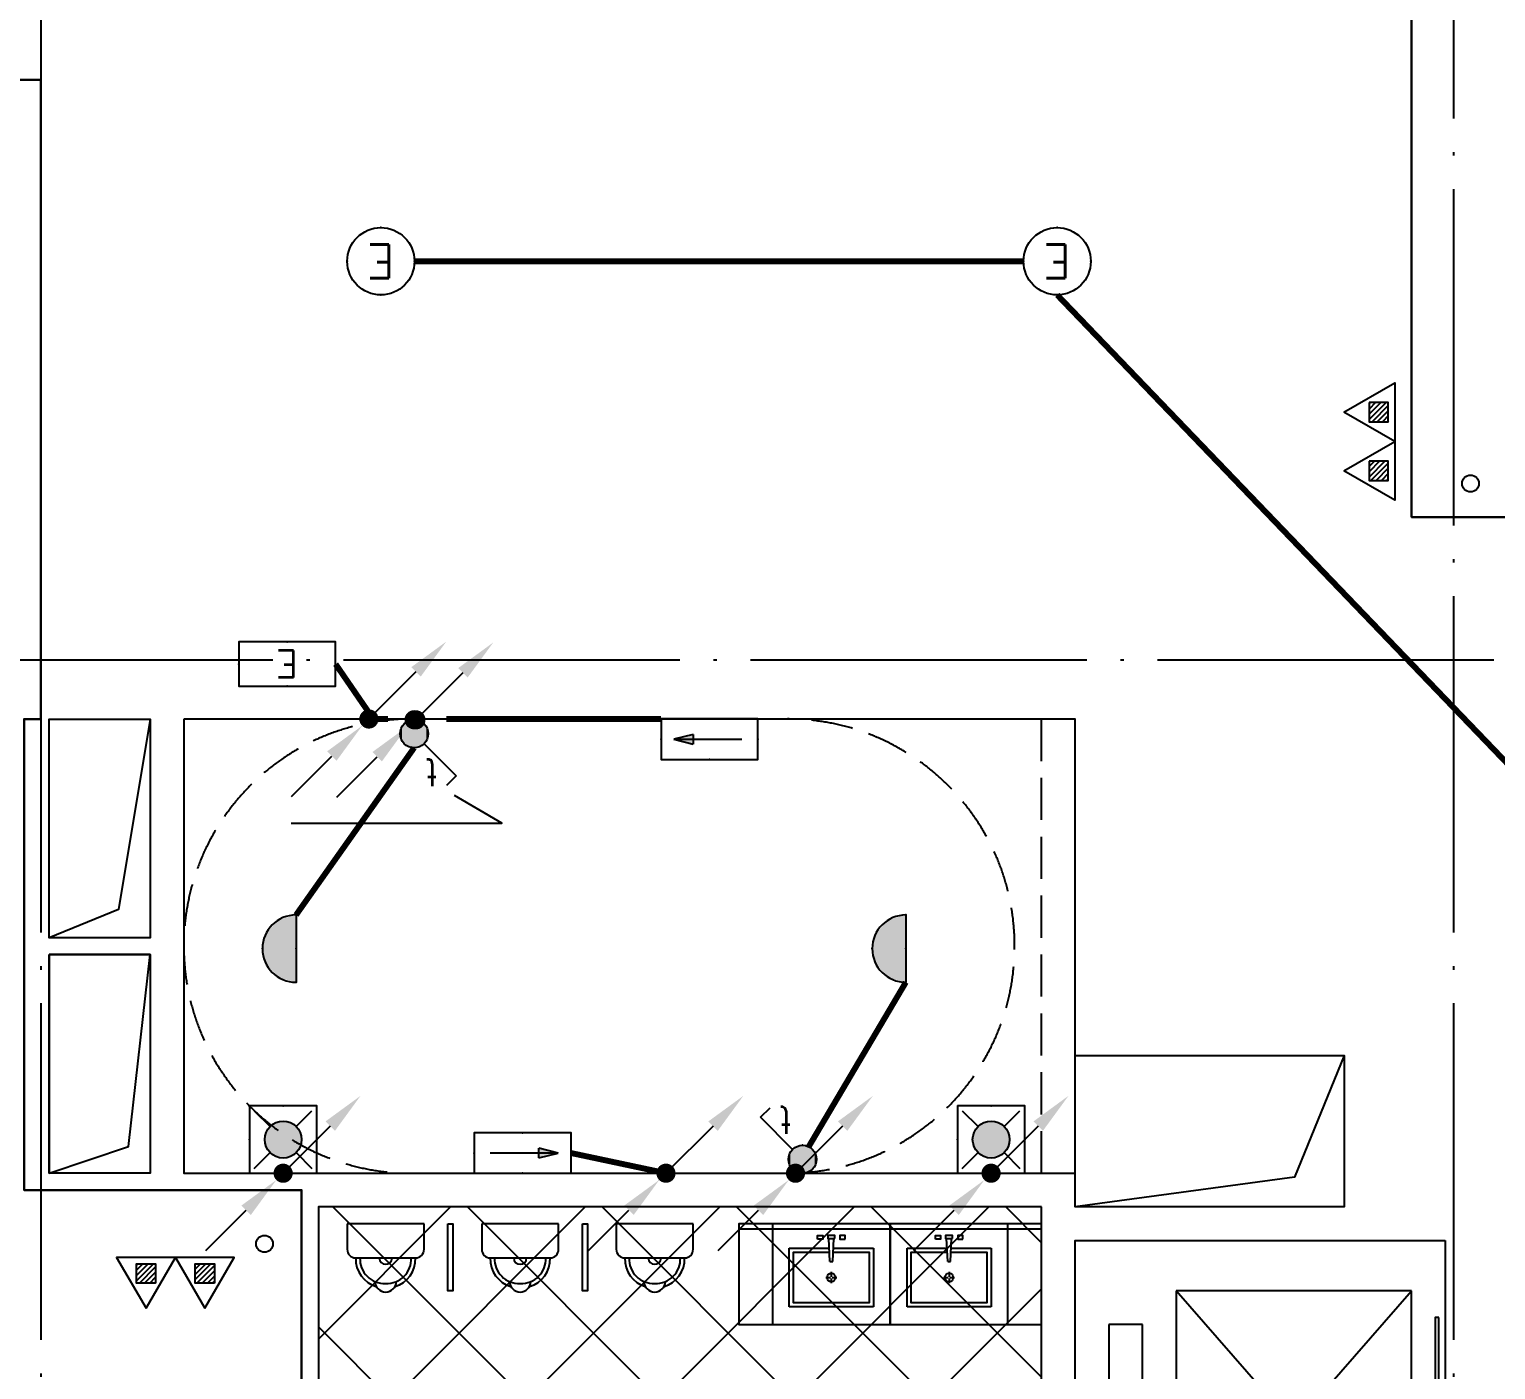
# Model space of a CAD drawing. Extents: x -292644 to 261407, y -12902 to 435090.
# Drawn here: x 120089 to 128807, y 139782 to 147750 of the extents above; entities that cross this region are included whole.
import ezdxf
from ezdxf.enums import TextEntityAlignment as Align
from ezdxf.xclip import XClip

# ---------------------------------------------------------------- set-up
doc = ezdxf.new("R2010")
doc.units = 0
doc.header["$LTSCALE"] = 1000
doc.header["$MEASUREMENT"] = 0
for name, pattern in [('104-10 轴网$0$DOTE', [2.4200000000000004, 2, -0.2, 0.02, -0.2]), ('DASH', [0.35, 0.25, -0.1]), ('X-104 8#10#平面_t3$0$109-34 轴网$0$L1$0$$AUDIT_BAD_LTYPE1', [0]), ('X-104 8#10#平面_t3$0$DASH', [0.35, 0.25, -0.1]), ('三跑梯-奇数F$0$DASH', [0.35, 0.25, -0.1])]:
    doc.linetypes.add(name, pattern=pattern)
doc.layers.get('0').update_dxf_attribs({"linetype": 'CONTINUOUS'})
for name, color, linetype in [('104-10 轴网$0$A_AXIS-轴线', 36, '104-10 轴网$0$DOTE'), ('EQUIP-照明', 3, 'CONTINUOUS'), ('LWIRE', 4, 'CONTINUOUS'), ('WIRE-应急', 2, 'DASH'), ('WIRE-照明', 1, 'CONTINUOUS'), ('X-104 8#10#平面_t3$0$A-E_楼梯', 171, 'CONTINUOUS'), ('X-104 8#10#平面_t3$0$A-E_电梯', 171, 'CONTINUOUS'), ('X-104 8#10#平面_t3$0$A-I_卫-洁具', 241, 'CONTINUOUS'), ('X-104 8#10#平面_t3$0$A-O_分水线', 127, 'CONTINUOUS'), ('X-104 8#10#平面_t3$0$A-TECH_结构', 21, 'CONTINUOUS'), ('X-104 8#10#平面_t3$0$水-消火栓', 41, 'CONTINUOUS')]:
    doc.layers.add(name, color=color, linetype=linetype)
doc.layers.add('X-104 8#10#平面_t3$0$000套内', color=226, linetype='CONTINUOUS', lineweight=30, plot=False)
doc.layers.add('X-104 8#10#平面_t3$0$04-不打印_辅助线', color=165, linetype='CONTINUOUS', plot=False)
doc.layers.add('三跑梯-奇数F$0$04-不打印_辅助线', color=165, linetype='CONTINUOUS', plot=False)
doc.layers.get('X-104 8#10#平面_t3$0$A-O_分水线').off()
doc.styles.add('_TEL_DIM', font='SIMPLEX', dxfattribs={"width": 0.7, "height": 3.5, "bigfont": 'HZTXT'})
doc.styles.get("Standard").update_dxf_attribs({"font": 'gbenor.shx', "bigfont": 'gbcbig.shx'})

# ---------------------------------------------------------------- blocks, each defined once
blk = doc.blocks.new('104-10 轴网')
at = {"layer": '104-10 轴网$0$A_AXIS-轴线', "linetype": '104-10 轴网$0$DOTE'}
for p, q in [((128829.5977508623, 40099.99999999988), (128829.5977508621, -6500.000000000186)), ((137229.5977508624, 40099.99999999987), (137229.5977508621, -6500.000000000186)), ((168929.5977508623, 25199.99999999987), (113929.5977508621, 25199.99999999982))]:
    blk.add_line(p, q, dxfattribs=at)
blk = doc.blocks.new('X-104 8#10#平面_t3$0$fdhggh')
at = {"layer": 'X-104 8#10#平面_t3$0$04-不打印_辅助线', "linetype": 'X-104 8#10#平面_t3$0$109-34 轴网$0$L1$0$$AUDIT_BAD_LTYPE1'}
h = blk.add_hatch(dxfattribs=at)
h.set_pattern_fill('多孔材料', color=256, scale=200)
h.set_pattern_definition([(45, (-111356.9507218327, 118800.0000000005), (-400.0004066222933, 400.0004066222933), []), (135, (-111356.9507218327, 118800.0000000005), (-400.0004066222933, -400.0004066222933), [])])
h.paths.add_polyline_path([(14350.00002345038, 140749.9983616374), (10050.00002342847, 140749.9983616374), (10050.0000234285, 134099.9983616375), (10850.00002341266, 134099.9983616375), (10850.00002341272, 133499.9983616325), (12650.00002341619, 133499.9983616323), (12650.00002341621, 135949.9983834741), (14350.0000234468, 135949.9983834712)])
blk.add_lwpolyline([(14350.00002345038, 140749.9983616374), (10050.00002342847, 140749.9983616374), (10050.0000234285, 134099.9983616375), (10850.00002341266, 134099.9983616375), (10850.00002341272, 133499.9983616325), (12650.00002341619, 133499.9983616323), (12650.00002341621, 135949.9983834741), (14350.0000234468, 135949.9983834712), (14350.00002345035, 140749.9983616375)], close=True, dxfattribs=at)
blk = doc.blocks.new('A-电梯2222')
for p, q in [((-599.9999999888532, 1800.000000028485), (-599.9999999888532, 2000.000000028485)), ((-599.9999999888532, 2000.000000028485), (599.999999990192, 2000.000000027969)), ((599.999999990192, 2000.000000027969), (599.999999990192, 1800.000000028027)), ((599.999999990192, 1800.000000028027), (-599.9999999888532, 1800.000000028485)), ((-800.0000000021246, 200.0000000191649), (-800.0000000016589, 1600.000000013759)), ((-800.0000000016589, 1600.000000013759), (800.0000000027649, 1600.000000013068)), ((800.0000000027649, 1600.000000013068), (-800.0000000021246, 200.0000000191649)), ((800.0000000021828, 200.0000000184664), (-800.0000000016589, 1600.000000013759)), ((800.0000000027649, 1600.000000013068), (800.0000000021828, 200.0000000184664)), ((800.0000000021828, 200.0000000184664), (-800.0000000021246, 200.0000000191649))]:
    blk.add_line(p, q)
for points in [[(-1100, 0), (1100, 0), (1100, 2200.000000000007), (-1100, 2200.000000000007)], [(-643.3333333326736, 38.08112883746799), (-643.3333333326736, 58.97966308711329), (-43.33333333267365, 58.97966308711329), (-43.33333333267365, 38.08112883746799)], [(43.33333333273185, 38.0811288371915), (43.33333333273185, 58.97966308683681), (643.3333333327319, 58.97966308683681), (643.3333333327319, 38.0811288371915)]]:
    blk.add_lwpolyline(points, close=True)
blk = doc.blocks.new('X-104 8#10#平面_t3$0$jhat')
for p, q in [((-395, -250.0000000000582), (-395, 249.9999999999418)), ((-395, 249.9999999999418), (-44.99999999994179, 249.9999999999418)), ((-44.99999999994179, 249.9999999999418), (-44.99999999994179, 11.73657725605881)), ((-219.9999999999418, 32.25599999987753), (-219.9999999999418, 5.03999999986263)), ((-124.8214514199644, 8.000000000058208), (11.68149024352897, 14.3899337601033)), ((-124.8214514199644, 7.999999999941792), (-124.8214514199644, -8.000000000058208)), ((11.68149024352897, 14.3899337601033), (11.68149024352897, -14.3899337601033)), ((-225.0399999999208, -1.164153218269348e-10), (-253.7679999999236, -1.164153218269348e-10)), ((-219.9999999999418, -5.040000000095461), (-219.9999999999418, -32.76000000012573)), ((-186.7359999999171, -1.164153218269348e-10), (-214.9599999999045, -1.164153218269348e-10)), ((-124.8214514199644, -8.000000000058208), (11.68149024352897, -14.3899337601033)), ((-44.99999999994179, -12.38077738613356), (-44.99999999994179, -250.0000000000582)), ((-44.99999999994179, -250.0000000000582), (-395, -250.0000000000582))]:
    blk.add_line(p, q)
at = {"color": 8}
blk.add_lwpolyline([(-69.99999999994179, -11.06304409715813), (-69.99999999994179, -225.0000000000582), (-370, -225.0000000000582), (-370, 224.9999999999418), (-69.99999999994179, 224.9999999999418), (-69.99999999994179, 10.56628493819153)], dxfattribs=at)
at = {"ltscale": 1000, "const_width": 0.8399999999999999}
blk.add_lwpolyline([(-219.5799999999581, 0.1399999998975545, 0.9999999999999999), (-220.4199999999255, 0.1399999998975545, 0.9999999999999999)], format="xyb", close=True, dxfattribs=at)
for points in [[(7.191454842337407, 81.35012003820157), (30, 81.35012003820157), (30, 51.35012003820157), (7.191454842337407, 51.35012003820157)], [(11.68149024352897, -21.35012003820157), (30, -21.35012003820157), (30, 21.35012003820157), (11.68149024352897, 21.35012003820157)], [(7.191454842337407, -81.35012003820157), (30, -81.35012003820157), (30, -51.35012003820157), (7.191454842337407, -51.35012003820157)]]:
    blk.add_lwpolyline(points, close=True)
blk.add_circle((-219.9999999999418, -1.164153218269348e-10), 25.2)
at = {"layer": 'X-104 8#10#平面_t3$0$04-不打印_辅助线'}
blk.add_lwpolyline([(100.0000000001164, -350), (100.0000000000582, 350), (-499.9999999999418, 350), (-499.9999999998836, -350)], close=True, dxfattribs=at)
blk = doc.blocks.new('X-104 8#10#平面_t3$0$A-toilet-F2$0$A-toilet-F3$0$xb')
for p, q in [((177.7999999998137, 203.2000000000698), (-177.7999999993481, 203.1999999994878)), ((-228.5999999991618, 152.3999999994412), (-228.6000000010245, 9.313225746154785e-10)), ((228.6000000010245, -9.313225746154785e-10), (228.6000000005588, 152.3999999997905)), ((-228.6000000010245, 9.313225746154785e-10), (228.6000000010245, -9.313225746154785e-10))]:
    blk.add_line(p, q)
for centre, radius, start, end in [((-6.349999998696148, 209.549999998766), 171.56755229355, 106.6068803142738, 182.1210963969083), ((-6.349999998696148, 209.549999998766), 146.16755229355, 87.87890362284142, 182.1210963969083), ((9.313225746154785e-10, 342.8999999993248), 63.50000000000001, 1.07073087239469, 178.9292691276053), ((6.350000001490116, 209.549999998766), 146.16755229355, 357.8789036030917, 92.12109637715858), ((6.350000001490116, 209.549999998766), 171.56755229355, 357.8789036030917, 73.39311968572625), ((-177.7999999993481, 152.3999999992084), 50.8, 90, 180), ((1.396983861923218e-09, 203.1999999987893), 38.1, 0, 180), ((177.8000000002794, 152.3999999997905), 50.8, 0, 90)]:
    blk.add_arc(centre, radius, start, end)
blk = doc.blocks.new('X-104 8#10#平面_t3$0$8#核心筒')
at = {"layer": 'X-104 8#10#平面_t3$0$A-I_卫-洁具', "ltscale": 0.1}
for points in [[(10819.99873398323, 21849.99836163709), (10849.99873398323, 21849.99836163709), (10849.99873398323, 21449.99836163709), (10819.99873398323, 21449.99836163709)], [(11619.99873398323, 21849.99836163709), (11649.99873398323, 21849.99836163709), (11649.99873398323, 21449.99836163709), (11619.99873398323, 21449.99836163709)], [(14350.0000234468, 21849.99836163723), (12550.0000234468, 21849.99836163723), (12550.0000234468, 21249.99836163723), (14350.0000234468, 21249.99836163723)]]:
    blk.add_lwpolyline(points, close=True, dxfattribs=at)
blk.add_lwpolyline([(12550.0000234468, 21849.99836163723), (12550.0000234468, 21819.99836163723), (14350.00002344692, 21819.99836163712), (14350.00002345035, 21849.99836163729)], dxfattribs=at)
at = {"layer": 'X-104 8#10#平面_t3$0$A-TECH_结构', "linetype": 'X-104 8#10#平面_t3$0$DASH'}
blk.add_lwpolyline([(14550.00002344679, 19549.99838346642), (16750.00002344628, 19549.99838346642), (16750.00002344628, 19349.99836162853), (14550.00002344679, 19349.99836162853)], close=True, dxfattribs=at)
at = {"layer": 'X-104 8#10#平面_t3$0$A-E_电梯', "xscale": -1, "rotation": 90}
for p in [(16750.0000234468, 20649.99838346642), (16750.0000234468, 18249.99838346642)]:
    blk.add_blockref('A-电梯2222', p, dxfattribs=at)
at = {"layer": 'X-104 8#10#平面_t3$0$A-I_卫-洁具', "ltscale": 0.1}
for name, p, rotation in [('X-104 8#10#平面_t3$0$A-toilet-F2$0$A-toilet-F3$0$xb', (10450.00002342847, 21849.99836163712), 180), ('X-104 8#10#平面_t3$0$A-toilet-F2$0$A-toilet-F3$0$xb', (11250.00002342847, 21849.99836163712), 180), ('X-104 8#10#平面_t3$0$A-toilet-F2$0$A-toilet-F3$0$xb', (12050.00002342847, 21849.99836163712), 180), ('X-104 8#10#平面_t3$0$jhat', (13100.0000234468, 21749.99836163723), 90), ('X-104 8#10#平面_t3$0$jhat', (13800.0000234468, 21749.99836163723), 90)]:
    blk.add_blockref(name, p, dxfattribs=dict(at, rotation=rotation))
blk = doc.blocks.new('X-104 8#10#平面_t3$0$fdsgdfh')
at = {"layer": 'X-104 8#10#平面_t3$0$A-TECH_结构'}
blk.add_lwpolyline([(8450.000072856463, 23550.000963775), (8450.000026823487, 24849.99997205439), (9050.000045371824, 24850.000040969), (8862.080341181427, 23718.58417392988)], close=True, dxfattribs=at)
at = {"layer": 'X-104 8#10#平面_t3$0$A-TECH_结构', "linetype": 'X-104 8#10#平面_t3$0$109-34 轴网$0$L1$0$$AUDIT_BAD_LTYPE1'}
for points in [[(8450.000026823487, 24849.99997205439), (9050.000041363295, 24849.99997205439), (9050.000041363295, 23550.00099037652), (8450.000026823487, 23550.00099037652)], [(8450.006772121327, 23450.00106368423), (9050.000045112247, 23450.00106368423), (9050.000045112247, 22149.99999212078), (8450.006772121327, 22149.99999212078)], [(14550.00002344657, 22849.99999211542), (16150.00002344656, 22849.99999211542), (16150.00002344656, 21949.99999211269), (14550.00002344657, 21949.99999211269)]]:
    blk.add_lwpolyline(points, close=True, dxfattribs=at)
for points in [[(8450.006772121327, 23450.00106368423), (8450.006772121327, 22149.99999212002), (8921.005071387859, 22309.13151894271), (9050.00674062816, 23450.00099037576), (8450.006772121327, 23450.00099037576)], [(16150.00002344656, 22849.99999211542), (15853.91086440366, 22126.21603221793), (14550.00002344651, 21949.99999211269)]]:
    blk.add_lwpolyline(points, dxfattribs=at)
blk = doc.blocks.new('三跑梯-奇数F')
at = {"color": 8, "linetype": '三跑梯-奇数F$0$DASH'}
for centre, start, end in [((1350.000000000002, 3950.000000000022), 0, 180), ((1350.14815628293, 1710.000000000051), 180, 0)]:
    blk.add_arc(centre, 1350.000000000002, start, end, dxfattribs=at)
at = {"layer": '三跑梯-奇数F$0$04-不打印_辅助线', "linetype": '三跑梯-奇数F$0$DASH'}
blk.add_line((3.637978807091713e-12, 199.9999999999982), (2700.000000000004, 199.9999999999982), dxfattribs=at)
at = {"layer": '三跑梯-奇数F$0$04-不打印_辅助线'}
blk.add_lwpolyline([(2700.000000000002, 5299.999999999999), (1.818989403545856e-12, 5299.999999999999), (1.818989403545856e-12, -9.094947017729282e-13), (2700.000000000002, -1.818989403545856e-12)], close=True, dxfattribs=at)
blk.add_lwpolyline([(2080.148156277954, 4661.834401277643), (2080.148156277895, 3410.000000000371), (2245.772232771751, 3690.000000000371)], dxfattribs=at)
blk = doc.blocks.new('X-104 8#10#平面_t3$0$$TWTSYS$00000546')
h = blk.add_hatch()
h.set_pattern_fill('ANSI31', color=256, scale=200, style=0)
h.set_pattern_definition([(45, (-38543.80223862439, -6670.830405693208), (-17.67766952966369, 17.67766952966369), [])])
h.paths.add_polyline_path([(-64.92232553117356, 173.7449990885525), (64.922325531159, 173.7449990885525), (64.922325531159, 43.90034802621994), (-64.92232553117356, 43.90034802621994)])
for points in [[(0, 343.6163707387423), (-198.3870041439732, 0), (198.3870041439732, 0)], [(-64.92232553117356, 173.7449990885525), (64.922325531159, 173.7449990885525), (64.922325531159, 43.90034802621994), (-64.92232553117356, 43.90034802621994)]]:
    blk.add_lwpolyline(points, close=True)
blk = doc.blocks.new('X-104 8#10#平面_t3$0$A$C46662BA1')
at = {"layer": 'X-104 8#10#平面_t3$0$水-消火栓'}
for centre in [(128656.9507218324, 145049.9983616365), (121486.9507452612, 140530.0225780858)]:
    blk.add_circle(centre, 50, dxfattribs=at)
at = {"layer": 'X-104 8#10#平面_t3$0$水-消火栓', "yscale": 0.88, "zscale": 0.88}
for p, xscale, rotation in [((128206.9507218832, 145474.5789252834), -0.88, 90), ((128206.9507218832, 145125.4177979899), -0.88, 90), ((120782.3701706287, 140449.9999781703), 0.88, 179.9999999999992), ((121131.5312979222, 140449.9999781703), 0.88, 179.9999999999992)]:
    blk.add_blockref('X-104 8#10#平面_t3$0$$TWTSYS$00000546', p, dxfattribs=dict(at, xscale=xscale, rotation=rotation))
blk = doc.blocks.new('X-104 8#10#平面_t3')
at = {"layer": 'X-104 8#10#平面_t3$0$000套内'}
blk.add_lwpolyline([(136856.9507218292, 143749.9999921204), (132206.9507218338, 143749.9999921204), (132206.9507218338, 144849.9983616372), (128306.9507218208, 144849.9983616372), (128306.9507218208, 148800.0000118551), (125106.9507218284, 148800.0000139563), (125106.9507218284, 155850.0000139563), (136306.9507218284, 155850.0000139563), (136306.9507218284, 157250.0000139563), (154406.9507218308, 157250.0000139562), (154406.9507216781, 147450.0000139416), (157206.9507216741, 147450.0000139416), (157206.9507218299, 132150.0000139439), (144706.9507218283, 132150.0000139439), (144706.9507218283, 134950.0000139563), (138956.950721863, 134950.0000139565), (138956.950721863, 140850.0000060657), (136856.9507218292, 140850.0000060657), (136856.9507218292, 143749.9999921204)], dxfattribs=at)
blk.add_lwpolyline([(120156.950721829, 147450.0000139563), (120156.950721829, 143650.0000139498), (120056.9507218258, 143649.9999921205), (120056.9507218258, 140849.9999921204), (121706.9507452608, 140849.9999921204), (121706.9507452608, 131499.9999925058), (128806.9507452464, 131499.9999925058), (128806.9507452464, 130800.0000139284), (132006.9507218283, 130800.0000139284), (132006.9507218283, 118150.0000139564), (120806.9507218261, 118150.0000139564), (120806.9507218261, 115350.0000138714), (106906.9507218289, 115350.0000138714), (106906.9507218289, 130900.0000139564), (106906.9507218282, 136250.0000139564), (108306.950721857, 136250.0000139565), (108306.950721857, 147450.0000139563)], close=True, dxfattribs=at)
at = {"linetype": 'X-104 8#10#平面_t3$0$109-34 轴网$0$L1$0$$AUDIT_BAD_LTYPE1'}
for name, p in [('X-104 8#10#平面_t3$0$fdhggh', (111756.9507218327, -2.91038304567337e-10)), ('X-104 8#10#平面_t3$0$fdsgdfh', (111756.9507218322, 118799.9999999996)), ('X-104 8#10#平面_t3$0$8#核心筒', (111756.9507218321, 118800.0000000001))]:
    blk.add_blockref(name, p, dxfattribs=at)
ref = blk.add_blockref('104-10 轴网', (-8672.647029029395, 118800.0000000001), dxfattribs=at)
XClip(ref).set_block_clipping_path([(104379.59775086239, -11899.999999999955), (178479.5977508624, 45500.000000000044)])
at = {"layer": 'X-104 8#10#平面_t3$0$A-E_楼梯', "rotation": 90}
blk.add_blockref('三跑梯-奇数F', (126306.9507669446, 140949.9999921781), dxfattribs=at)
at = {"layer": 'X-104 8#10#平面_t3$0$A-O_分水线', "linetype": 'X-104 8#10#平面_t3$0$109-34 轴网$0$L1$0$$AUDIT_BAD_LTYPE1'}
blk.add_blockref('X-104 8#10#平面_t3$0$A$C46662BA1', (0, -2.91038304567337e-11), dxfattribs=at)
blk = doc.blocks.new('$equip$00001147')
blk.add_circle((0, 0), 0.5)
at = {"flags": 9}
blk.add_attdef('A', (0, 0), '', height=2e-05, dxfattribs=at)
blk = doc.blocks.new('$equip_U$00000361(HT0843)')
for p in [(0, 0.500000000001819), (-0.5, 1.818989403545856e-12), (0.5, 1.818989403545856e-12), (0, -0.499999999998181)]:
    blk.add_point(p)
blk.add_blockref('$equip$00001147', (0, 1.818989403545856e-12))
at = {"color": 7, "style": '_TEL_DIM'}
blk.add_attdef('$TEXT$', text='', height=0.5, dxfattribs=at).set_placement((0, 1.818989403545856e-12), align=Align.MIDDLE_CENTER)
at = {"color": 7, "style": '_TEL_DIM', "flags": 1}
for tag in ['REMARK', 'A']:
    blk.add_attdef(tag, text='', height=2.5e-05, dxfattribs=at).set_placement((0, 1.818989403545856e-12), align=Align.MIDDLE_CENTER)
blk = doc.blocks.new('$equip$00002541')
blk.add_hatch(color=256).paths.add_polyline_path([(-0.2400000000016007, 0.3719999999993888), (-0.5280000000020664, 0.2999999999992724), (-0.2400000000016007, 0.227999999999156)])
for p, q in [((-0.7199999999975262, 0.5999999999949068), (-0.7199999999975262, 0)), ((0.7199999999975262, 0.5999999999949068), (-0.7199999999975262, 0.5999999999949068)), ((0.7199999999975262, 0), (0.7199999999975262, 0.5999999999949068)), ((-0.2400000000016007, 0.3719999999993888), (-0.5280000000020664, 0.2999999999992724)), ((-0.5280000000020664, 0.2999999999992724), (-0.2400000000016007, 0.227999999999156)), ((-0.2400000000016007, 0.3719999999993888), (-0.2400000000016007, 0.227999999999156)), ((-0.7199999999975262, 0), (0.7199999999975262, 0))]:
    blk.add_line(p, q)
at = {"color": 7}
blk.add_line((-0.4800000000032014, 0.2999999999992724), (0.4800000000032014, 0.2999999999992724), dxfattribs=at)
blk.add_lwpolyline([(-0.7199999999975262, 0.5999999999949068), (-0.7199999999975262, 0), (0.7199999999975262, 0), (0.7199999999975262, 0.5999999999949068), (-0.7199999999975262, 0.5999999999949068), (-0.7199999999975262, 0)])
for p in [(0, 0.5999999999949068), (-0.7199999999975262, 0.2999999999956344), (0.7199999999975262, 0.2999999999956344), (0, 0)]:
    blk.add_point(p)
at = {"color": 7, "style": '_TEL_DIM', "flags": 1}
blk.add_attdef('A', text='', height=2e-05, dxfattribs=at).set_placement((0, 0), align=Align.MIDDLE_CENTER)
blk = doc.blocks.new('$equip$00002604')
blk.add_hatch(color=256).paths.add_polyline_path([(0.2745181131831487, 0.5000125000005937, 1), (-0.2744993631858961, 0.5000125000005937, 1)])
for p, q in [((-0.4285620535811177, 0.9285839285730617), (-0.1940976152691292, 0.6941194902610732)), ((0.1941163652627438, 0.6941194902683492), (0.4285808035638183, 0.9285839285730617)), ((-0.4285620535811177, 0.07144107142812572), (-0.1940976152691292, 0.3059055097401142)), ((0.1941163652627438, 0.3059055097328383), (0.4285808035638183, 0.07144107142812572))]:
    blk.add_line(p, q)
at = {"const_width": 0.02}
blk.add_lwpolyline([(-0.4999906250013737, 1.000012500000594), (-0.4999906250013737, 1.250000059371814e-05), (0.5000093749986263, 1.250000059371814e-05), (0.5000093749986263, 1.000012500000594), (-0.4999906250013737, 1.000012500000594), (-0.4999906250013737, 1.250000059371814e-05)], dxfattribs=at)
blk.add_lwpolyline([(-0.4999906250013737, 1.000012500000594), (-0.4999906250013737, 1.250000059371814e-05), (0.5000093749986263, 1.250000059371814e-05), (0.5000093749986263, 1.000012500000594)], close=True)
blk.add_circle((9.374998626299202e-06, 0.5000125000005937), 0.2745087381843628)
for p in [(9.374998626299202e-06, 1.000012500000594), (-0.4999906250013737, 0.5000125000005937), (0.5000093749986263, 0.5000125000005937), (0, 0)]:
    blk.add_point(p)
at = {"color": 7, "style": '_TEL_DIM', "flags": 1}
blk.add_attdef('A', text='', height=2.5e-05, dxfattribs=at).set_placement((0, 0), align=Align.MIDDLE_CENTER)
blk = doc.blocks.new('$equip$00001168')
blk.add_line((-0.5, 0), (0.5, 0))
blk.add_arc((0, 0), 0.5, 180, 0)
for p in [(-0.5, 0), (0, 0), (0.5, 0), (0, -0.5)]:
    blk.add_point(p)
for points in [[(0.4330127018911298, -0.25), (-0.4330127018911298, -0.25), (0.5, 0), (-0.5, 0)], [(0.25, -0.4330127018911298), (-0.25, -0.4330127018911298), (0.4330127018911298, -0.25), (-0.4330127018911298, -0.25)], [(0, -0.5), (0, -0.5), (0.25, -0.4330127018911298), (-0.25, -0.4330127018911298)]]:
    blk.add_solid(points)
at = {"flags": 9}
blk.add_attdef('A', (0, 0), '', height=2e-05, dxfattribs=at)
blk = doc.blocks.new('$equip$00001822')
for p, q in [((0.1473139127483591, 0.3556472460822988), (0.625, 0.8333333333339397)), ((0.625, 0.8333333333339397), (0.7664213562384248, 0.6919119770955149))]:
    blk.add_line(p, q)
blk.add_circle((0, 0.2083333333339397), 0.2083333333334168)
for p in [(0, 0.4166666666660603), (-0.2083333333357587, 0.2083333333339397), (-0.01544940226449398, 0.0005736313996749232), (0.2083333333357587, 0.2083333333339397)]:
    blk.add_point(p)
for points in [[(-0.1804219591213041, 0.312500000001819), (0.1804219591213041, 0.312500000001819), (-0.2083333333284827, 0.2083333333339397), (0.2083333333284827, 0.2083333333339397)], [(-0.1041666666715173, 0.3887552924552438), (0.1041666666715173, 0.3887552924552438), (-0.1804219591213041, 0.312500000001819), (0.1804219591213041, 0.312500000001819)], [(0, 0.4166666666660603), (0, 0.4166666666660603), (-0.1041666666715173, 0.3887552924552438), (0.1041666666715173, 0.3887552924552438)], [(-0.1804219591213041, 0.1041666666660603), (0.1804219591213041, 0.1041666666660603), (-0.2083333333284827, 0.2083333333339397), (0.2083333333284827, 0.2083333333339397)], [(-0.1041666666715173, 0.02791137421263556), (0.1041666666715173, 0.02791137421263556), (-0.1804219591213041, 0.1041666666660603), (0.1804219591213041, 0.1041666666660603)], [(0, 1.818989403545856e-12), (0, 1.818989403545856e-12), (-0.1041666666715173, 0.02791137421263556), (0.1041666666715173, 0.02791137421263556)]]:
    blk.add_solid(points)
at = {"color": 7, "style": '_TEL_DIM'}
blk.add_attdef('$TEXT$', text='', height=0.4, dxfattribs=at).set_placement((0.5805799275694881, 0.4645799965601327), align=Align.MIDDLE_CENTER)
at = {"color": 7, "style": '_TEL_DIM', "flags": 1}
blk.add_attdef('A', text='', height=2e-05, dxfattribs=at).set_placement((0, 0), align=Align.MIDDLE_CENTER)
blk = doc.blocks.new('$TelecSys$00000080')
for p, q in [((-0.7000000000007276, -0.7000000000007276), (0, 0)), ((0.1041666666678793, 0.1041666666660603), (0.1041666666678793, 0.1041666666660603)), ((-0.1041666666678793, -0.1041666666660603), (-0.1041666666678793, -0.1041666666660603))]:
    blk.add_line(p, q)
at = {"const_width": 0.1425}
blk.add_lwpolyline([(0.07125000000087311, 0, 1), (-0.07125000000087311, 0, 1)], format="xyb", close=True, dxfattribs=at)
blk.add_solid([(-0.6300000000010186, -0.7700000000004366), (-0.7700000000004366, -0.6299999999991996), (-1.150000000001455, -1.149999999999636)])
at = {"width": 0.8, "flags": 9}
blk.add_attdef('A', (0, 0), '', height=2e-05, rotation=180, dxfattribs=at)
blk = doc.blocks.new('$TelecSys$00000078')
for p, q in [((1.150000000001455, 1.149999999999636), (0.5499999999992724, 0.5499999999992724)), ((0.1041666666678793, 0.1041666666660603), (0.1041666666678793, 0.1041666666660603)), ((-0.1041666666678793, -0.1041666666660603), (-0.1041666666678793, -0.1041666666660603))]:
    blk.add_line(p, q)
at = {"const_width": 0.1425}
blk.add_lwpolyline([(-0.07125000000087311, 0, 1), (0.07125000000087311, 0, 1)], format="xyb", close=True, dxfattribs=at)
blk.add_solid([(0.6199999999989814, 0.4799999999995634), (0.4799999999995634, 0.6200000000008004), (0.09999999999854481, 0.1000000000003638)])
at = {"width": 0.8, "flags": 9}
blk.add_attdef('A', (0, 0), '', height=2e-05, dxfattribs=at)
blk = doc.blocks.new('$equip$00002534')
for p, q in [((-0.7200000000011642, 0.6599999999998545), (-0.7200000000011642, 0)), ((0.7200000000011642, 0.6599999999998545), (-0.7200000000011642, 0.6599999999998545)), ((0.7200000000011642, 0), (0.7200000000011642, 0.6599999999998545)), ((-0.7200000000011642, 0), (0.7200000000011642, 0))]:
    blk.add_line(p, q)
blk.add_lwpolyline([(-0.7200000000011642, 0.6599999999998545), (-0.7200000000011642, 0), (0.7200000000011642, 0), (0.7200000000011642, 0.6599999999998545), (-0.7200000000011642, 0.6599999999998545), (-0.7200000000011642, 0)])
for p in [(0, 0.6599999999998545), (-0.7200000000011642, 0.3299999999981083), (0.7200000000011642, 0.3299999999981083), (0, 0)]:
    blk.add_point(p)
at = {"color": 7, "style": '_TEL_DIM'}
blk.add_attdef('$TEXT$', text='', height=0.4, dxfattribs=at).set_placement((0, 0.3299999999981083), align=Align.MIDDLE_CENTER)
at = {"color": 7, "style": '_TEL_DIM', "flags": 1}
blk.add_attdef('A', text='', height=2e-05, dxfattribs=at).set_placement((0, 0), align=Align.MIDDLE_CENTER)

msp = doc.modelspace()

# ---------------------------------------------------------------- linework, layer by layer
at = {"layer": 'WIRE-应急', "linetype": 'DASH', "const_width": 35}
for points in [[(125999.7934416651, 146371.1214808846), (122378.6844295259, 146371.1214808846)], [(129647.6717502098, 142582.3156741882), (126199.7934416651, 146171.1214808846)], [(122114.7836933249, 143677.7294287153), (121909.7127010895, 143976.4575111276)], [(122107.5850564624, 143650.1535402012), (122221.0132840158, 143650.1535402012)], [(122567.9912122826, 143650.1535402013), (123844.3822532129, 143649.9993345058)]]:
    msp.add_lwpolyline(points, dxfattribs=at)
at = {"layer": 'WIRE-照明', "linetype": 'Continuous', "const_width": 35}
for points in [[(122376.4884787274, 143479.0098137031), (121674.3013393978, 142485.0336417088)], [(124722.4558716008, 141107.6890321203), (125299.9585370434, 142085.0336417088)], [(123309.3360234703, 141069.9983784032), (123874.1370503519, 140950.2963047388)]]:
    msp.add_lwpolyline(points, dxfattribs=at)

# ---------------------------------------------------------------- block references
msp.add_blockref('X-104 8#10#平面_t3', (0, 0))
at = {"layer": 'EQUIP-照明', "xscale": 400, "yscale": 400, "zscale": 400, "rotation": 180}
for p in [(122178.6844295259, 146371.1214808853), (126199.7934416651, 146371.1214808853)]:
    msp.add_blockref('$equip_U$00000361(HT0843)', p, dxfattribs=at).add_auto_attribs({'$TEXT$': 'E'})
at = {"layer": 'EQUIP-照明'}
ref = msp.add_blockref('$equip$00002534', (121621.712701089, 143844.4575111283), dxfattribs=dict(at, xscale=400, yscale=400, zscale=400))
ref.add_attrib('$TEXT$', 'E', dxfattribs={"layer": '0', "color": 7, "height": 160, "rotation": 180, "style": '_TEL_DIM'}).set_placement((121621.712701089, 143976.4575111276), align=Align.MIDDLE_CENTER)
ref = msp.add_blockref('$equip$00001822', (122293.1551453938, 143562.3431470374), dxfattribs=dict(at, xscale=400, yscale=400, zscale=400, rotation=270))
ref.add_attrib('$TEXT$', 't', dxfattribs={"layer": '0', "color": 7, "height": 160, "rotation": 180, "style": '_TEL_DIM'}).set_placement((122478.9871440179, 143330.1111760096), align=Align.MIDDLE_CENTER)
at = {"layer": 'EQUIP-照明', "xscale": 400, "yscale": 400, "zscale": 400}
for name, p in [('$equip$00002541', (124132.3822532119, 143410.1535402033)), ('$equip$00002604', (121597.7004281973, 140949.998378402)), ('$equip$00002604', (125806.949664515, 140949.9983025718))]:
    msp.add_blockref(name, p, dxfattribs=at)
for name, p, rotation in [('$equip$00001168', (121674.3013393978, 142285.0336417088), 270), ('$equip$00001168', (125299.9585370434, 142285.0336417088), 270), ('$equip$00002541', (123021.3360234713, 141189.9983784015), 180)]:
    msp.add_blockref(name, p, dxfattribs=dict(at, rotation=rotation))
at = {"layer": 'EQUIP-照明'}
ref = msp.add_blockref('$equip$00001822', (124769.1401198885, 141032.8472723217), dxfattribs=dict(at, xscale=400, yscale=400, zscale=400, rotation=89.99999999999999))
ref.add_attrib('$TEXT$', 't', dxfattribs={"layer": '0', "color": 7, "height": 160, "rotation": 180, "style": '_TEL_DIM'}).set_placement((124583.3081212644, 141265.0792433495), align=Align.MIDDLE_CENTER)
at = {"layer": 'LWIRE', "xscale": 400, "yscale": 400, "zscale": 400, "rotation": 180}
for name, p in [('$TelecSys$00000080', (122107.5850564624, 143650.1535402012)), ('$TelecSys$00000080', (122386.9507669446, 143645.0171149458)), ('$TelecSys$00000078', (122107.5850564624, 143650.1535402012)), ('$TelecSys$00000078', (122376.4884787274, 143645.6764803708)), ('$TelecSys$00000080', (121597.7004281973, 140949.998378402)), ('$TelecSys$00000080', (123873.8391240151, 140949.998378402)), ('$TelecSys$00000080', (124644.1401198878, 140950.0033784023)), ('$TelecSys$00000080', (125806.9534145145, 140950.003302572)), ('$TelecSys$00000078', (121597.7004281973, 140949.998378402)), ('$TelecSys$00000078', (123873.8391240151, 140949.998378402)), ('$TelecSys$00000078', (124644.1401198878, 140950.0033784023)), ('$TelecSys$00000078', (125806.9534145145, 140950.003302572))]:
    msp.add_blockref(name, p, dxfattribs=at)

doc.saveas('drawing.dxf')
